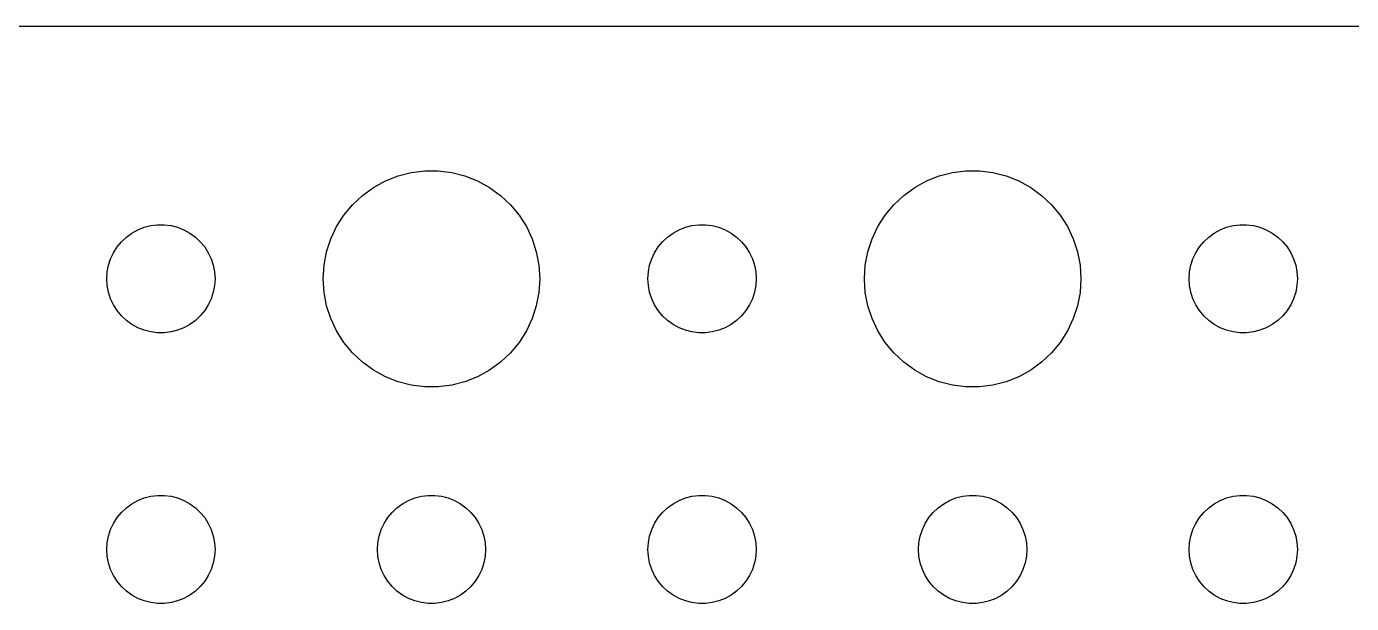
# Model space of a CAD drawing. Header units: metres. Extents: x -157 to 157, y -37 to 37.
# Drawn here: x -116.22 to -79.5, y 21 to 36.99 of the extents above; entities that cross this region are included whole.
import ezdxf

# ---------------------------------------------------------------- set-up
doc = ezdxf.new("R2010")
doc.units = ezdxf.units.M

msp = doc.modelspace()

# ---------------------------------------------------------------- linework, layer by layer
for p, q in [((152.314, 36.9901), (-152.314, 36.9901)), ((-106.607, 32.533), (-106.277, 32.7145)), ((-106.277, 32.7145), (-105.927, 32.8532)), ((-105.927, 32.8532), (-105.562, 32.9469)), ((-105.562, 32.9469), (-105.188, 32.9941)), ((-105.188, 32.9941), (-104.812, 32.9941)), ((-104.812, 32.9941), (-104.438, 32.9469)), ((-104.438, 32.9469), (-104.073, 32.8532)), ((-104.073, 32.8532), (-103.723, 32.7145)), ((-103.723, 32.7145), (-103.393, 32.533)), ((-91.6075, 32.533), (-91.2773, 32.7145)), ((-91.2773, 32.7145), (-90.927, 32.8532)), ((-90.927, 32.8532), (-90.5621, 32.9469)), ((-90.5621, 32.9469), (-90.1884, 32.9941)), ((-90.1884, 32.9941), (-89.8116, 32.9941)), ((-89.8116, 32.9941), (-89.4379, 32.9469)), ((-89.4379, 32.9469), (-89.073, 32.8532)), ((-89.073, 32.8532), (-88.7227, 32.7145)), ((-88.7227, 32.7145), (-88.3925, 32.533)), ((-106.912, 32.3115), (-106.607, 32.533)), ((-103.393, 32.533), (-103.088, 32.3115)), ((-91.9123, 32.3115), (-91.6075, 32.533)), ((-88.3925, 32.533), (-88.0877, 32.3115)), ((-107.427, 31.7634), (-107.187, 32.0536)), ((-107.187, 32.0536), (-106.912, 32.3115)), ((-103.088, 32.3115), (-102.813, 32.0536)), ((-102.813, 32.0536), (-102.573, 31.7634)), ((-92.427, 31.7634), (-92.1869, 32.0536)), ((-92.1869, 32.0536), (-91.9123, 32.3115)), ((-88.0877, 32.3115), (-87.8131, 32.0536)), ((-87.8131, 32.0536), (-87.573, 31.7634)), ((-107.629, 31.4453), (-107.427, 31.7634)), ((-102.573, 31.7634), (-102.371, 31.4453)), ((-92.6289, 31.4453), (-92.427, 31.7634)), ((-87.573, 31.7634), (-87.3711, 31.4453)), ((-113.456, 31.1558), (-113.304, 31.2665)), ((-113.304, 31.2665), (-113.139, 31.3572)), ((-113.139, 31.3572), (-112.964, 31.4266)), ((-112.964, 31.4266), (-112.781, 31.4734)), ((-112.781, 31.4734), (-112.594, 31.497)), ((-112.594, 31.497), (-112.406, 31.497)), ((-112.406, 31.497), (-112.219, 31.4734)), ((-112.219, 31.4734), (-112.036, 31.4266)), ((-112.036, 31.4266), (-111.861, 31.3572)), ((-111.861, 31.3572), (-111.696, 31.2665)), ((-111.696, 31.2665), (-111.544, 31.1558)), ((-107.789, 31.1044), (-107.629, 31.4453)), ((-102.371, 31.4453), (-102.211, 31.1044)), ((-98.4561, 31.1558), (-98.3037, 31.2665)), ((-98.3037, 31.2665), (-98.1387, 31.3572)), ((-98.1387, 31.3572), (-97.9635, 31.4266)), ((-97.9635, 31.4266), (-97.7811, 31.4734)), ((-97.7811, 31.4734), (-97.5942, 31.497)), ((-97.5942, 31.497), (-97.4058, 31.497)), ((-97.4058, 31.497), (-97.2189, 31.4734)), ((-97.2189, 31.4734), (-97.0365, 31.4266)), ((-97.0365, 31.4266), (-96.8613, 31.3572)), ((-96.8613, 31.3572), (-96.6963, 31.2665)), ((-96.6963, 31.2665), (-96.5439, 31.1558)), ((-92.7893, 31.1044), (-92.6289, 31.4453)), ((-87.3711, 31.4453), (-87.2107, 31.1044)), ((-83.4561, 31.1558), (-83.3037, 31.2665)), ((-83.3037, 31.2665), (-83.1387, 31.3572)), ((-83.1387, 31.3572), (-82.9635, 31.4266)), ((-82.9635, 31.4266), (-82.7811, 31.4734)), ((-82.7811, 31.4734), (-82.5942, 31.497)), ((-82.5942, 31.497), (-82.4058, 31.497)), ((-82.4058, 31.497), (-82.2189, 31.4734)), ((-82.2189, 31.4734), (-82.0365, 31.4266)), ((-82.0365, 31.4266), (-81.8613, 31.3572)), ((-81.8613, 31.3572), (-81.6963, 31.2665)), ((-81.6963, 31.2665), (-81.5439, 31.1558)), ((-113.814, 30.7226), (-113.714, 30.8817)), ((-113.714, 30.8817), (-113.593, 31.0268)), ((-113.593, 31.0268), (-113.456, 31.1558)), ((-111.544, 31.1558), (-111.407, 31.0268)), ((-111.407, 31.0268), (-111.286, 30.8817)), ((-111.286, 30.8817), (-111.186, 30.7226)), ((-107.906, 30.7461), (-107.789, 31.1044)), ((-102.211, 31.1044), (-102.094, 30.7461)), ((-98.8145, 30.7226), (-98.7135, 30.8817)), ((-98.7135, 30.8817), (-98.5934, 31.0268)), ((-98.5934, 31.0268), (-98.4561, 31.1558)), ((-96.5439, 31.1558), (-96.4065, 31.0268)), ((-96.4065, 31.0268), (-96.2865, 30.8817)), ((-96.2865, 30.8817), (-96.1855, 30.7226)), ((-92.9057, 30.7461), (-92.7893, 31.1044)), ((-87.2107, 31.1044), (-87.0943, 30.7461)), ((-83.8145, 30.7226), (-83.7135, 30.8817)), ((-83.7135, 30.8817), (-83.5934, 31.0268)), ((-83.5934, 31.0268), (-83.4561, 31.1558)), ((-81.5439, 31.1558), (-81.4065, 31.0268)), ((-81.4065, 31.0268), (-81.2865, 30.8817)), ((-81.2865, 30.8817), (-81.1855, 30.7226)), ((-113.953, 30.373), (-113.895, 30.5522)), ((-113.895, 30.5522), (-113.814, 30.7226)), ((-111.186, 30.7226), (-111.105, 30.5522)), ((-111.105, 30.5522), (-111.047, 30.373)), ((-107.976, 30.376), (-107.906, 30.7461)), ((-102.094, 30.7461), (-102.024, 30.376)), ((-98.9529, 30.373), (-98.8947, 30.5522)), ((-98.8947, 30.5522), (-98.8145, 30.7226)), ((-96.1855, 30.7226), (-96.1053, 30.5522)), ((-96.1053, 30.5522), (-96.0471, 30.373)), ((-92.9763, 30.376), (-92.9057, 30.7461)), ((-87.0943, 30.7461), (-87.0237, 30.376)), ((-83.9529, 30.373), (-83.8947, 30.5522)), ((-83.8947, 30.5522), (-83.8145, 30.7226)), ((-81.1855, 30.7226), (-81.1053, 30.5522)), ((-81.1053, 30.5522), (-81.0471, 30.373)), ((-114, 30), (-113.988, 30.188)), ((-113.988, 30.188), (-113.953, 30.373)), ((-111.047, 30.373), (-111.012, 30.188)), ((-111.012, 30.188), (-111, 30)), ((-108, 30), (-107.976, 30.376)), ((-102.024, 30.376), (-102, 30)), ((-99, 30), (-98.9882, 30.188)), ((-98.9882, 30.188), (-98.9529, 30.373)), ((-96.0471, 30.373), (-96.0118, 30.188)), ((-96.0118, 30.188), (-96, 30)), ((-93, 30), (-92.9763, 30.376)), ((-87.0237, 30.376), (-87, 30)), ((-84, 30), (-83.9882, 30.188)), ((-83.9882, 30.188), (-83.9529, 30.373)), ((-81.0471, 30.373), (-81.0118, 30.188)), ((-81.0118, 30.188), (-81, 30)), ((-113.988, 29.812), (-114, 30)), ((-113.953, 29.627), (-113.988, 29.812)), ((-111.012, 29.812), (-111.047, 29.627)), ((-111, 30), (-111.012, 29.812)), ((-107.976, 29.624), (-108, 30)), ((-102, 30), (-102.024, 29.624)), ((-98.9882, 29.812), (-99, 30)), ((-98.9529, 29.627), (-98.9882, 29.812)), ((-96.0118, 29.812), (-96.0471, 29.627)), ((-96, 30), (-96.0118, 29.812)), ((-92.9763, 29.624), (-93, 30)), ((-87, 30), (-87.0237, 29.624)), ((-83.9882, 29.812), (-84, 30)), ((-83.9529, 29.627), (-83.9882, 29.812)), ((-81.0118, 29.812), (-81.0471, 29.627)), ((-81, 30), (-81.0118, 29.812)), ((-113.895, 29.4478), (-113.953, 29.627)), ((-113.814, 29.2774), (-113.895, 29.4478)), ((-111.105, 29.4478), (-111.186, 29.2774)), ((-111.047, 29.627), (-111.105, 29.4478)), ((-107.906, 29.2539), (-107.976, 29.624)), ((-102.024, 29.624), (-102.094, 29.2539)), ((-98.8947, 29.4478), (-98.9529, 29.627)), ((-98.8145, 29.2774), (-98.8947, 29.4478)), ((-96.1053, 29.4478), (-96.1855, 29.2774)), ((-96.0471, 29.627), (-96.1053, 29.4478)), ((-92.9057, 29.2539), (-92.9763, 29.624)), ((-87.0237, 29.624), (-87.0943, 29.2539)), ((-83.8947, 29.4478), (-83.9529, 29.627)), ((-83.8145, 29.2774), (-83.8947, 29.4478)), ((-81.1053, 29.4478), (-81.1855, 29.2774)), ((-81.0471, 29.627), (-81.1053, 29.4478)), ((-113.714, 29.1183), (-113.814, 29.2774)), ((-113.593, 28.9732), (-113.714, 29.1183)), ((-111.286, 29.1183), (-111.407, 28.9732)), ((-111.186, 29.2774), (-111.286, 29.1183)), ((-107.789, 28.8956), (-107.906, 29.2539)), ((-102.094, 29.2539), (-102.211, 28.8956)), ((-98.7135, 29.1183), (-98.8145, 29.2774)), ((-98.5934, 28.9732), (-98.7135, 29.1183)), ((-96.2865, 29.1183), (-96.4065, 28.9732)), ((-96.1855, 29.2774), (-96.2865, 29.1183)), ((-92.7893, 28.8956), (-92.9057, 29.2539)), ((-87.0943, 29.2539), (-87.2107, 28.8956)), ((-83.7135, 29.1183), (-83.8145, 29.2774)), ((-83.5934, 28.9732), (-83.7135, 29.1183)), ((-81.2865, 29.1183), (-81.4065, 28.9732)), ((-81.1855, 29.2774), (-81.2865, 29.1183)), ((-113.456, 28.8442), (-113.593, 28.9732)), ((-113.304, 28.7335), (-113.456, 28.8442)), ((-113.139, 28.6427), (-113.304, 28.7335)), ((-111.696, 28.7335), (-111.861, 28.6427)), ((-111.544, 28.8442), (-111.696, 28.7335)), ((-111.407, 28.9732), (-111.544, 28.8442)), ((-107.629, 28.5547), (-107.789, 28.8956)), ((-102.211, 28.8956), (-102.371, 28.5547)), ((-98.4561, 28.8442), (-98.5934, 28.9732)), ((-98.3037, 28.7335), (-98.4561, 28.8442)), ((-98.1387, 28.6427), (-98.3037, 28.7335)), ((-96.6963, 28.7335), (-96.8613, 28.6427)), ((-96.5439, 28.8442), (-96.6963, 28.7335)), ((-96.4065, 28.9732), (-96.5439, 28.8442)), ((-92.6289, 28.5547), (-92.7893, 28.8956)), ((-87.2107, 28.8956), (-87.3711, 28.5547)), ((-83.4561, 28.8442), (-83.5934, 28.9732)), ((-83.3037, 28.7335), (-83.4561, 28.8442)), ((-83.1387, 28.6427), (-83.3037, 28.7335)), ((-81.6963, 28.7335), (-81.8613, 28.6427)), ((-81.5439, 28.8442), (-81.6963, 28.7335)), ((-81.4065, 28.9732), (-81.5439, 28.8442)), ((-112.964, 28.5734), (-113.139, 28.6427)), ((-112.781, 28.5266), (-112.964, 28.5734)), ((-112.594, 28.503), (-112.781, 28.5266)), ((-112.406, 28.503), (-112.594, 28.503)), ((-112.219, 28.5266), (-112.406, 28.503)), ((-112.036, 28.5734), (-112.219, 28.5266)), ((-111.861, 28.6427), (-112.036, 28.5734)), ((-107.427, 28.2366), (-107.629, 28.5547)), ((-102.371, 28.5547), (-102.573, 28.2366)), ((-97.9635, 28.5734), (-98.1387, 28.6427)), ((-97.7811, 28.5266), (-97.9635, 28.5734)), ((-97.5942, 28.503), (-97.7811, 28.5266)), ((-97.4058, 28.503), (-97.5942, 28.503)), ((-97.2189, 28.5266), (-97.4058, 28.503)), ((-97.0365, 28.5734), (-97.2189, 28.5266)), ((-96.8613, 28.6427), (-97.0365, 28.5734)), ((-92.427, 28.2366), (-92.6289, 28.5547)), ((-87.3711, 28.5547), (-87.573, 28.2366)), ((-82.9635, 28.5734), (-83.1387, 28.6427)), ((-82.7811, 28.5266), (-82.9635, 28.5734)), ((-82.5942, 28.503), (-82.7811, 28.5266)), ((-82.4058, 28.503), (-82.5942, 28.503)), ((-82.2189, 28.5266), (-82.4058, 28.503)), ((-82.0365, 28.5734), (-82.2189, 28.5266)), ((-81.8613, 28.6427), (-82.0365, 28.5734)), ((-107.187, 27.9464), (-107.427, 28.2366)), ((-106.912, 27.6884), (-107.187, 27.9464)), ((-102.813, 27.9464), (-103.088, 27.6884)), ((-102.573, 28.2366), (-102.813, 27.9464)), ((-92.1869, 27.9464), (-92.427, 28.2366)), ((-91.9123, 27.6884), (-92.1869, 27.9464)), ((-87.8131, 27.9464), (-88.0877, 27.6884)), ((-87.573, 28.2366), (-87.8131, 27.9464)), ((-106.607, 27.467), (-106.912, 27.6884)), ((-103.088, 27.6884), (-103.393, 27.467)), ((-91.6075, 27.467), (-91.9123, 27.6884)), ((-88.0877, 27.6884), (-88.3925, 27.467)), ((-106.277, 27.2855), (-106.607, 27.467)), ((-105.927, 27.1468), (-106.277, 27.2855)), ((-103.723, 27.2855), (-104.073, 27.1468)), ((-103.393, 27.467), (-103.723, 27.2855)), ((-91.2773, 27.2855), (-91.6075, 27.467)), ((-90.927, 27.1468), (-91.2773, 27.2855)), ((-88.7227, 27.2855), (-89.073, 27.1468)), ((-88.3925, 27.467), (-88.7227, 27.2855)), ((-105.562, 27.0531), (-105.927, 27.1468)), ((-105.188, 27.0059), (-105.562, 27.0531)), ((-104.812, 27.0059), (-105.188, 27.0059)), ((-104.438, 27.0531), (-104.812, 27.0059)), ((-104.073, 27.1468), (-104.438, 27.0531)), ((-90.5621, 27.0531), (-90.927, 27.1468)), ((-90.1884, 27.0059), (-90.5621, 27.0531)), ((-89.8116, 27.0059), (-90.1884, 27.0059)), ((-89.4379, 27.0531), (-89.8116, 27.0059)), ((-89.073, 27.1468), (-89.4379, 27.0531)), ((-113.139, 23.8572), (-112.964, 23.9266)), ((-112.964, 23.9266), (-112.781, 23.9734)), ((-112.781, 23.9734), (-112.594, 23.997)), ((-112.594, 23.997), (-112.406, 23.997)), ((-112.406, 23.997), (-112.219, 23.9734)), ((-112.219, 23.9734), (-112.036, 23.9266)), ((-112.036, 23.9266), (-111.861, 23.8572)), ((-105.639, 23.8572), (-105.464, 23.9266)), ((-105.464, 23.9266), (-105.281, 23.9734)), ((-105.281, 23.9734), (-105.094, 23.997)), ((-105.094, 23.997), (-104.906, 23.997)), ((-104.906, 23.997), (-104.719, 23.9734)), ((-104.719, 23.9734), (-104.536, 23.9266)), ((-104.536, 23.9266), (-104.361, 23.8572)), ((-98.1387, 23.8572), (-97.9635, 23.9266)), ((-97.9635, 23.9266), (-97.7811, 23.9734)), ((-97.7811, 23.9734), (-97.5942, 23.997)), ((-97.5942, 23.997), (-97.4058, 23.997)), ((-97.4058, 23.997), (-97.2189, 23.9734)), ((-97.2189, 23.9734), (-97.0365, 23.9266)), ((-97.0365, 23.9266), (-96.8613, 23.8572)), ((-90.6387, 23.8572), (-90.4635, 23.9266)), ((-90.4635, 23.9266), (-90.2811, 23.9734)), ((-90.2811, 23.9734), (-90.0942, 23.997)), ((-90.0942, 23.997), (-89.9058, 23.997)), ((-89.9058, 23.997), (-89.7189, 23.9734)), ((-89.7189, 23.9734), (-89.5365, 23.9266)), ((-89.5365, 23.9266), (-89.3613, 23.8572)), ((-83.1387, 23.8572), (-82.9635, 23.9266)), ((-82.9635, 23.9266), (-82.7811, 23.9734)), ((-82.7811, 23.9734), (-82.5942, 23.997)), ((-82.5942, 23.997), (-82.4058, 23.997)), ((-82.4058, 23.997), (-82.2189, 23.9734)), ((-82.2189, 23.9734), (-82.0365, 23.9266)), ((-82.0365, 23.9266), (-81.8613, 23.8572)), ((-113.714, 23.3817), (-113.593, 23.5268)), ((-113.593, 23.5268), (-113.456, 23.6558)), ((-113.456, 23.6558), (-113.304, 23.7665)), ((-113.304, 23.7665), (-113.139, 23.8572)), ((-111.861, 23.8572), (-111.696, 23.7665)), ((-111.696, 23.7665), (-111.544, 23.6558)), ((-111.544, 23.6558), (-111.407, 23.5268)), ((-111.407, 23.5268), (-111.286, 23.3817)), ((-106.214, 23.3817), (-106.093, 23.5268)), ((-106.093, 23.5268), (-105.956, 23.6558)), ((-105.956, 23.6558), (-105.804, 23.7665)), ((-105.804, 23.7665), (-105.639, 23.8572)), ((-104.361, 23.8572), (-104.196, 23.7665)), ((-104.196, 23.7665), (-104.044, 23.6558)), ((-104.044, 23.6558), (-103.907, 23.5268)), ((-103.907, 23.5268), (-103.786, 23.3817)), ((-98.7135, 23.3817), (-98.5934, 23.5268)), ((-98.5934, 23.5268), (-98.4561, 23.6558)), ((-98.4561, 23.6558), (-98.3037, 23.7665)), ((-98.3037, 23.7665), (-98.1387, 23.8572)), ((-96.8613, 23.8572), (-96.6963, 23.7665)), ((-96.6963, 23.7665), (-96.5439, 23.6558)), ((-96.5439, 23.6558), (-96.4065, 23.5268)), ((-96.4065, 23.5268), (-96.2865, 23.3817)), ((-91.2135, 23.3817), (-91.0934, 23.5268)), ((-91.0934, 23.5268), (-90.9561, 23.6558)), ((-90.9561, 23.6558), (-90.8037, 23.7665)), ((-90.8037, 23.7665), (-90.6387, 23.8572)), ((-89.3613, 23.8572), (-89.1963, 23.7665)), ((-89.1963, 23.7665), (-89.0439, 23.6558)), ((-89.0439, 23.6558), (-88.9065, 23.5268)), ((-88.9065, 23.5268), (-88.7865, 23.3817)), ((-83.7135, 23.3817), (-83.5934, 23.5268)), ((-83.5934, 23.5268), (-83.4561, 23.6558)), ((-83.4561, 23.6558), (-83.3037, 23.7665)), ((-83.3037, 23.7665), (-83.1387, 23.8572)), ((-81.8613, 23.8572), (-81.6963, 23.7665)), ((-81.6963, 23.7665), (-81.5439, 23.6558)), ((-81.5439, 23.6558), (-81.4065, 23.5268)), ((-81.4065, 23.5268), (-81.2865, 23.3817)), ((-113.895, 23.0522), (-113.814, 23.2226)), ((-113.814, 23.2226), (-113.714, 23.3817)), ((-111.286, 23.3817), (-111.186, 23.2226)), ((-111.186, 23.2226), (-111.105, 23.0522)), ((-106.395, 23.0522), (-106.314, 23.2226)), ((-106.314, 23.2226), (-106.214, 23.3817)), ((-103.786, 23.3817), (-103.686, 23.2226)), ((-103.686, 23.2226), (-103.605, 23.0522)), ((-98.8947, 23.0522), (-98.8145, 23.2226)), ((-98.8145, 23.2226), (-98.7135, 23.3817)), ((-96.2865, 23.3817), (-96.1855, 23.2226)), ((-96.1855, 23.2226), (-96.1053, 23.0522)), ((-91.3947, 23.0522), (-91.3145, 23.2226)), ((-91.3145, 23.2226), (-91.2135, 23.3817)), ((-88.7865, 23.3817), (-88.6855, 23.2226)), ((-88.6855, 23.2226), (-88.6053, 23.0522)), ((-83.8947, 23.0522), (-83.8145, 23.2226)), ((-83.8145, 23.2226), (-83.7135, 23.3817)), ((-81.2865, 23.3817), (-81.1855, 23.2226)), ((-81.1855, 23.2226), (-81.1053, 23.0522)), ((-113.988, 22.688), (-113.953, 22.873)), ((-113.953, 22.873), (-113.895, 23.0522)), ((-111.105, 23.0522), (-111.047, 22.873)), ((-111.047, 22.873), (-111.012, 22.688)), ((-106.488, 22.688), (-106.453, 22.873)), ((-106.453, 22.873), (-106.395, 23.0522)), ((-103.605, 23.0522), (-103.547, 22.873)), ((-103.547, 22.873), (-103.512, 22.688)), ((-98.9882, 22.688), (-98.9529, 22.873)), ((-98.9529, 22.873), (-98.8947, 23.0522)), ((-96.1053, 23.0522), (-96.0471, 22.873)), ((-96.0471, 22.873), (-96.0118, 22.688)), ((-91.4882, 22.688), (-91.4529, 22.873)), ((-91.4529, 22.873), (-91.3947, 23.0522)), ((-88.6053, 23.0522), (-88.5471, 22.873)), ((-88.5471, 22.873), (-88.5118, 22.688)), ((-83.9882, 22.688), (-83.9529, 22.873)), ((-83.9529, 22.873), (-83.8947, 23.0522)), ((-81.1053, 23.0522), (-81.0471, 22.873)), ((-81.0471, 22.873), (-81.0118, 22.688)), ((-114, 22.5), (-113.988, 22.688)), ((-113.988, 22.312), (-114, 22.5)), ((-111.012, 22.688), (-111, 22.5)), ((-111, 22.5), (-111.012, 22.312)), ((-106.5, 22.5), (-106.488, 22.688)), ((-106.488, 22.312), (-106.5, 22.5)), ((-103.512, 22.688), (-103.5, 22.5)), ((-103.5, 22.5), (-103.512, 22.312)), ((-99, 22.5), (-98.9882, 22.688)), ((-98.9882, 22.312), (-99, 22.5)), ((-96.0118, 22.688), (-96, 22.5)), ((-96, 22.5), (-96.0118, 22.312)), ((-91.5, 22.5), (-91.4882, 22.688)), ((-91.4882, 22.312), (-91.5, 22.5)), ((-88.5118, 22.688), (-88.5, 22.5)), ((-88.5, 22.5), (-88.5118, 22.312)), ((-84, 22.5), (-83.9882, 22.688)), ((-83.9882, 22.312), (-84, 22.5)), ((-81.0118, 22.688), (-81, 22.5)), ((-81, 22.5), (-81.0118, 22.312)), ((-113.953, 22.127), (-113.988, 22.312)), ((-113.895, 21.9478), (-113.953, 22.127)), ((-111.047, 22.127), (-111.105, 21.9478)), ((-111.012, 22.312), (-111.047, 22.127)), ((-106.453, 22.127), (-106.488, 22.312)), ((-106.395, 21.9478), (-106.453, 22.127)), ((-103.547, 22.127), (-103.605, 21.9478)), ((-103.512, 22.312), (-103.547, 22.127)), ((-98.9529, 22.127), (-98.9882, 22.312)), ((-98.8947, 21.9478), (-98.9529, 22.127)), ((-96.0471, 22.127), (-96.1053, 21.9478)), ((-96.0118, 22.312), (-96.0471, 22.127)), ((-91.4529, 22.127), (-91.4882, 22.312)), ((-91.3947, 21.9478), (-91.4529, 22.127)), ((-88.5471, 22.127), (-88.6053, 21.9478)), ((-88.5118, 22.312), (-88.5471, 22.127)), ((-83.9529, 22.127), (-83.9882, 22.312)), ((-83.8947, 21.9478), (-83.9529, 22.127)), ((-81.0471, 22.127), (-81.1053, 21.9478)), ((-81.0118, 22.312), (-81.0471, 22.127)), ((-113.814, 21.7774), (-113.895, 21.9478)), ((-113.714, 21.6183), (-113.814, 21.7774)), ((-111.186, 21.7774), (-111.286, 21.6183)), ((-111.105, 21.9478), (-111.186, 21.7774)), ((-106.314, 21.7774), (-106.395, 21.9478)), ((-106.214, 21.6183), (-106.314, 21.7774)), ((-103.686, 21.7774), (-103.786, 21.6183)), ((-103.605, 21.9478), (-103.686, 21.7774)), ((-98.8145, 21.7774), (-98.8947, 21.9478)), ((-98.7135, 21.6183), (-98.8145, 21.7774)), ((-96.1855, 21.7774), (-96.2865, 21.6183)), ((-96.1053, 21.9478), (-96.1855, 21.7774)), ((-91.3145, 21.7774), (-91.3947, 21.9478)), ((-91.2135, 21.6183), (-91.3145, 21.7774)), ((-88.6855, 21.7774), (-88.7865, 21.6183)), ((-88.6053, 21.9478), (-88.6855, 21.7774)), ((-83.8145, 21.7774), (-83.8947, 21.9478)), ((-83.7135, 21.6183), (-83.8145, 21.7774)), ((-81.1855, 21.7774), (-81.2865, 21.6183)), ((-81.1053, 21.9478), (-81.1855, 21.7774)), ((-113.593, 21.4732), (-113.714, 21.6183)), ((-113.456, 21.3442), (-113.593, 21.4732)), ((-113.304, 21.2335), (-113.456, 21.3442)), ((-111.544, 21.3442), (-111.696, 21.2335)), ((-111.407, 21.4732), (-111.544, 21.3442)), ((-111.286, 21.6183), (-111.407, 21.4732)), ((-106.093, 21.4732), (-106.214, 21.6183)), ((-105.956, 21.3442), (-106.093, 21.4732)), ((-105.804, 21.2335), (-105.956, 21.3442)), ((-104.044, 21.3442), (-104.196, 21.2335)), ((-103.907, 21.4732), (-104.044, 21.3442)), ((-103.786, 21.6183), (-103.907, 21.4732)), ((-98.5934, 21.4732), (-98.7135, 21.6183)), ((-98.4561, 21.3442), (-98.5934, 21.4732)), ((-98.3037, 21.2335), (-98.4561, 21.3442)), ((-96.5439, 21.3442), (-96.6963, 21.2335)), ((-96.4065, 21.4732), (-96.5439, 21.3442)), ((-96.2865, 21.6183), (-96.4065, 21.4732)), ((-91.0934, 21.4732), (-91.2135, 21.6183)), ((-90.9561, 21.3442), (-91.0934, 21.4732)), ((-90.8037, 21.2335), (-90.9561, 21.3442)), ((-89.0439, 21.3442), (-89.1963, 21.2335)), ((-88.9065, 21.4732), (-89.0439, 21.3442)), ((-88.7865, 21.6183), (-88.9065, 21.4732)), ((-83.5934, 21.4732), (-83.7135, 21.6183)), ((-83.4561, 21.3442), (-83.5934, 21.4732)), ((-83.3037, 21.2335), (-83.4561, 21.3442)), ((-81.5439, 21.3442), (-81.6963, 21.2335)), ((-81.4065, 21.4732), (-81.5439, 21.3442)), ((-81.2865, 21.6183), (-81.4065, 21.4732)), ((-113.139, 21.1427), (-113.304, 21.2335)), ((-112.964, 21.0734), (-113.139, 21.1427)), ((-112.781, 21.0266), (-112.964, 21.0734)), ((-112.594, 21.003), (-112.781, 21.0266)), ((-112.406, 21.003), (-112.594, 21.003)), ((-112.219, 21.0266), (-112.406, 21.003)), ((-112.036, 21.0734), (-112.219, 21.0266)), ((-111.861, 21.1427), (-112.036, 21.0734)), ((-111.696, 21.2335), (-111.861, 21.1427)), ((-105.639, 21.1427), (-105.804, 21.2335)), ((-105.464, 21.0734), (-105.639, 21.1427)), ((-105.281, 21.0266), (-105.464, 21.0734)), ((-105.094, 21.003), (-105.281, 21.0266)), ((-104.906, 21.003), (-105.094, 21.003)), ((-104.719, 21.0266), (-104.906, 21.003)), ((-104.536, 21.0734), (-104.719, 21.0266)), ((-104.361, 21.1427), (-104.536, 21.0734)), ((-104.196, 21.2335), (-104.361, 21.1427)), ((-98.1387, 21.1427), (-98.3037, 21.2335)), ((-97.9635, 21.0734), (-98.1387, 21.1427)), ((-97.7811, 21.0266), (-97.9635, 21.0734)), ((-97.5942, 21.003), (-97.7811, 21.0266)), ((-97.4058, 21.003), (-97.5942, 21.003)), ((-97.2189, 21.0266), (-97.4058, 21.003)), ((-97.0365, 21.0734), (-97.2189, 21.0266)), ((-96.8613, 21.1427), (-97.0365, 21.0734)), ((-96.6963, 21.2335), (-96.8613, 21.1427)), ((-90.6387, 21.1427), (-90.8037, 21.2335)), ((-90.4635, 21.0734), (-90.6387, 21.1427)), ((-90.2811, 21.0266), (-90.4635, 21.0734)), ((-90.0942, 21.003), (-90.2811, 21.0266)), ((-89.9058, 21.003), (-90.0942, 21.003)), ((-89.7189, 21.0266), (-89.9058, 21.003)), ((-89.5365, 21.0734), (-89.7189, 21.0266)), ((-89.3613, 21.1427), (-89.5365, 21.0734)), ((-89.1963, 21.2335), (-89.3613, 21.1427)), ((-83.1387, 21.1427), (-83.3037, 21.2335)), ((-82.9635, 21.0734), (-83.1387, 21.1427)), ((-82.7811, 21.0266), (-82.9635, 21.0734)), ((-82.5942, 21.003), (-82.7811, 21.0266)), ((-82.4058, 21.003), (-82.5942, 21.003)), ((-82.2189, 21.0266), (-82.4058, 21.003)), ((-82.0365, 21.0734), (-82.2189, 21.0266)), ((-81.8613, 21.1427), (-82.0365, 21.0734)), ((-81.6963, 21.2335), (-81.8613, 21.1427))]:
    msp.add_line(p, q)

doc.saveas('drawing.dxf')
